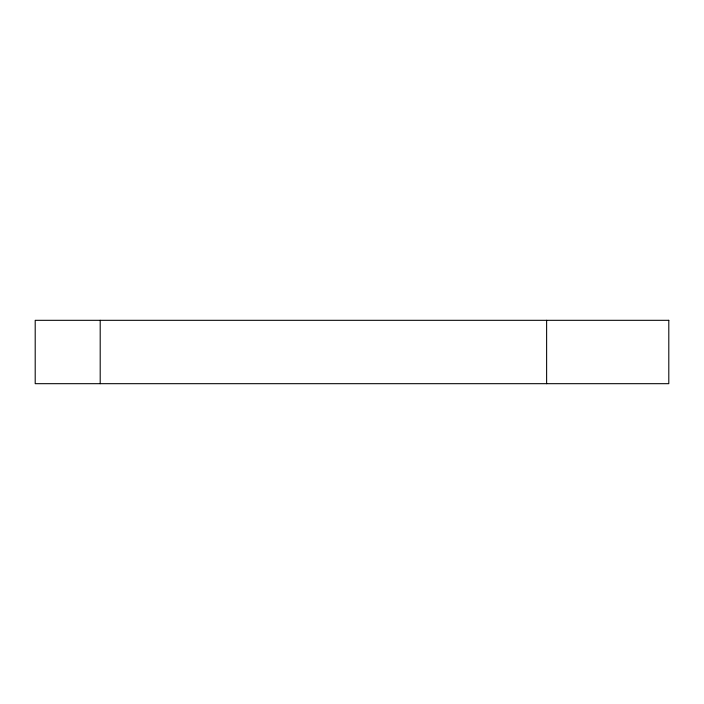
<?xml version="1.0" encoding="UTF-8"?>
<svg xmlns="http://www.w3.org/2000/svg" width="704" height="704" viewBox="0 0 704 704"><rect width="100%" height="100%" fill="white"/><g stroke="black" fill="none" stroke-linecap="round" stroke-linejoin="round"><path stroke-width="1.06" d="M546.621 320.32L546.621 383.68M100.197 320.32L100.197 383.68M668.8 320.32L35.2 320.32L35.2 383.68L668.8 383.68L668.8 320.32"/></g></svg>
